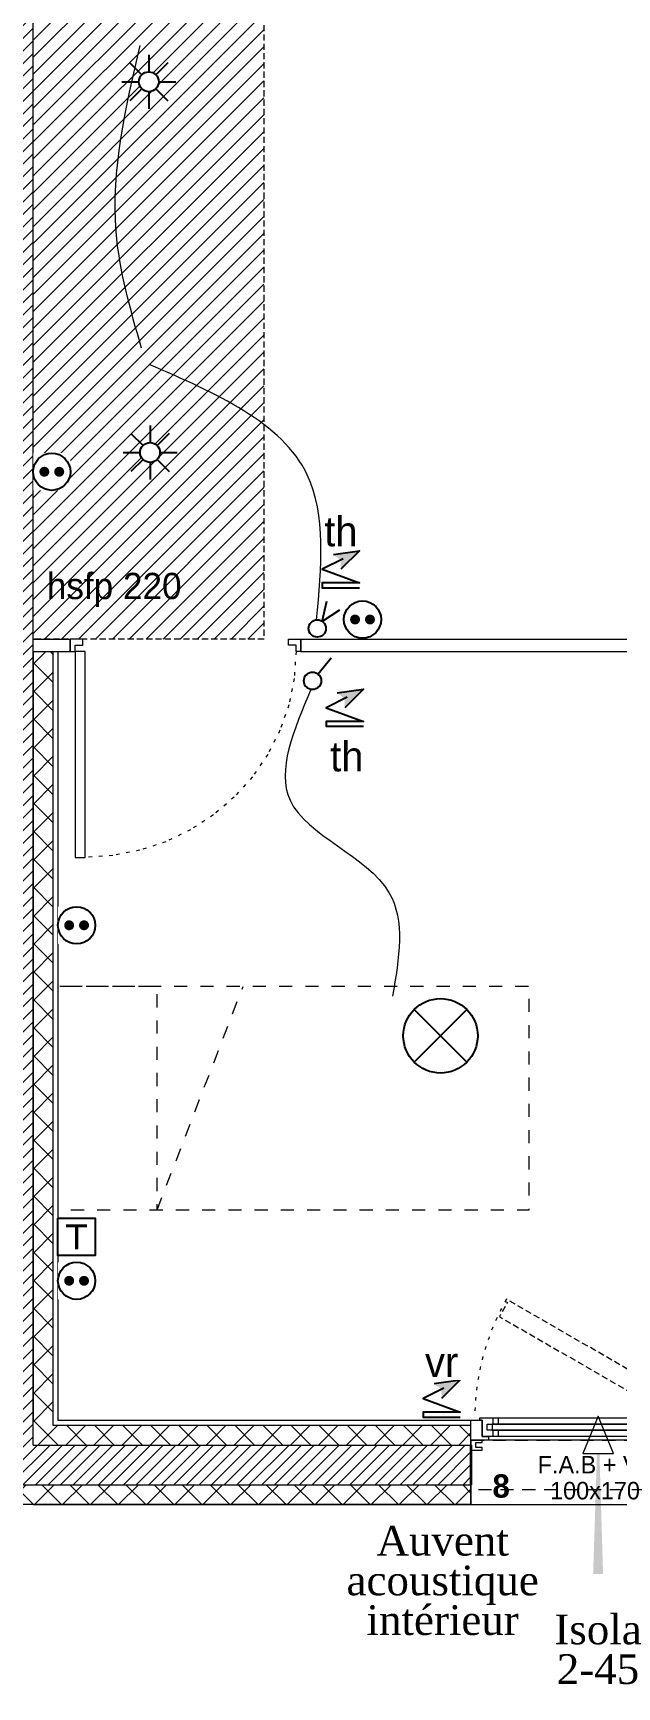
# Model space of a CAD drawing. Header units: centimetres. Extents: x 2738 to 7810, y 2495 to 5758.
# Drawn here: x 4355 to 4591, y 2495 to 3162 of the extents above; entities that cross this region are included whole.
import ezdxf

# ---------------------------------------------------------------- set-up
doc = ezdxf.new("R2010")
doc.units = ezdxf.units.CM
doc.header["$LTSCALE"] = 12.7
for name, pattern in [('Style de ligne -11', [0.694444, 0.41656, -0.277884]), ('Style de ligne -12', [0.328084, 0.109361, -0.218723]), ('Style de ligne -13', [0.295276, 0.19685, -0.098425]), ('Style de ligne -18', [0.328084, 0.109361, -0.218723]), ('VW-01', [0.83312, 0.41656, -0.41656])]:
    doc.linetypes.add(name, pattern=pattern)
for name, color, linetype, lineweight in [('B aménagement intérieur', 7, 'Continuous', 5), ('B Faux plafonds', 7, 'Continuous', 5), ('B GÈnÈral', 7, 'Continuous', 5), ('B Général', 7, 'Continuous', 5), ('C ANNOTATIONS-prestations', 7, 'Continuous', 5), ('prlm-ELEC-CFA', 1, 'Continuous', 25), ('prlm-ELEC-CFO', 1, 'Continuous', 25)]:
    doc.layers.add(name, color=color, linetype=linetype, lineweight=lineweight)
doc.layers.add('prlm-VMC', color=93, linetype='Continuous')
doc.styles.add('Eurostile', font='')
doc.styles.add('Eurostile (bold)', font='')
doc.styles.add('prlm-elec-cfa', font='comic.ttf', dxfattribs={"height": 12})
doc.styles.add('prlm-elec-cfo', font='comic.ttf', dxfattribs={"height": 12})
doc.styles.add('prlm-vmc', font='pala.ttf', dxfattribs={"height": 14})
doc.styles.get('Eurostile').set_extended_font_data('Eurostile')
doc.styles.get('Eurostile (bold)').set_extended_font_data('Eurostile', bold=True)
pattern_1 = [(-45, (0, 0), (5.656854, 5.656854), []), (45, (0, 0), (5.656854, -5.656854), [])]
pattern_2 = [(45, (0, 0), (2.4253472, -2.6458333), [])]

# ---------------------------------------------------------------- blocks, each defined once
blk = doc.blocks.new('F 100x170 (allège pleine + VR')
at = {"layer": 'B Général', "color": 7, "linetype": 'Continuous', "lineweight": 35}
for p, q in [((-50, 7), (-50, -9)), ((50, 7), (50, -9))]:
    blk.add_line(p, q, dxfattribs=at)
at = {"layer": 'B Général'}
blk.add_line((45, 9), (-45, 9), dxfattribs=at)
at = {"layer": 'B Général', "color": 7, "linetype": 'Style de ligne -13', "lineweight": 5, "flags": 128}
blk.add_lwpolyline([(-35.69, 65.82), (-36.19, 64.95), (-35.32, 64.45), (-38.57, 58.82), (42.63, 11.94), (45.88, 17.57), (46.75, 17.07), (47.25, 17.93)], close=True, dxfattribs=at)
at = {"layer": 'B Général', "lineweight": 5, "flags": 128}
for points in [[(-43, 10.5), (-43, 9), (-50, 9), (-50, 17), (-45.5, 17), (-45.5, 10.5)], [(-43.5, 15.5), (43.5, 15.5), (43.5, 13), (-43.5, 13)], [(-41, 18), (41, 18), (41, 15.5), (-41, 15.5)], [(43, 10.5), (43, 9), (50, 9), (50, 17), (45.5, 17), (45.5, 10.5)], [(-50, 9), (-50, 5), (-45.5, 5), (-45.5, 6), (-48, 6), (-48, 8), (-45.5, 8), (-45.5, 9)], [(-41, 13), (41, 13), (41, 10.5), (-41, 10.5)], [(50, 9), (50, 5), (45.5, 5), (45.5, 6), (48, 6), (48, 8), (45.5, 8), (45.5, 9)]]:
    blk.add_lwpolyline(points, close=True, dxfattribs=at)
at = {"layer": 'B Général', "color": 7, "linetype": 'Continuous', "lineweight": 5, "flags": 128}
for points in [[(-39, 15.5), (-41.5, 15.5), (-41.5, 13), (-39, 13), (-39, 10.5), (-45.5, 10.5), (-45.5, 17), (-46.5, 17), (-46.5, 18), (-39, 18)], [(39, 15.5), (41.5, 15.5), (41.5, 13), (39, 13), (39, 10.5), (45.5, 10.5), (45.5, 17), (46.5, 17), (46.5, 18), (39, 18)]]:
    blk.add_lwpolyline(points, close=True, dxfattribs=at)
at = {"layer": 'B Général', "color": 7, "linetype": 'Style de ligne -11', "lineweight": 5, "flags": 128}
blk.add_lwpolyline([(-50, 9), (50, 9), (50, -11), (-50, -11)], close=True, dxfattribs=at)
at = {"layer": 'B Général', "lineweight": 13, "flags": 128}
blk.add_lwpolyline([(-50, -9), (-50, -17), (50, -17), (50, -9)], dxfattribs=at)
at = {"layer": 'B Général'}
blk.add_circle((47, 17.5), 0.5, dxfattribs=at)
at = {"layer": 'B Général', "color": 7, "linetype": 'Style de ligne -12', "lineweight": 5}
blk.add_arc((49, 17.5), 97.5, 150.29382, 179.70618, dxfattribs=at)
at = {"layer": 'B Général', "color": 7, "insert": (-23.11, 2.65), "char_height": 7.059, "attachment_point": 1, "line_spacing_factor": 0.894142, "style": 'Eurostile'}
blk.add_mtext('F.A.B + VR', dxfattribs=at)
at = {"layer": 'C ANNOTATIONS-prestations', "rotation": 360, "line_spacing_factor": 0.894142}
for s, insert, char_height, attachment_point, style in [('8', (-41.34, -4.77), 9.41, 1, 'Eurostile (bold)'), ('100x170', (0, -7.82), 7.059, 2, 'Eurostile')]:
    blk.add_mtext(s, dxfattribs=dict(at, insert=insert, char_height=char_height, attachment_point=attachment_point, style=style))
blk = doc.blocks.new('xi.PTCE')
at = {"layer": 'prlm-ELEC-CFO', "color": 0}
for points in [[(-10.61, 10.61), (10.61, -10.61)], [(10.61, 10.61), (-10.61, -10.61)]]:
    blk.add_lwpolyline(points, dxfattribs=at)
at = {"layer": 'prlm-ELEC-CFO', "color": 0, "linetype": 'ByBlock'}
blk.add_circle((0, 0), 15, dxfattribs=at)
blk = doc.blocks.new('xi.SA')
at = {"layer": 'prlm-ELEC-CFO', "color": 0}
blk.add_lwpolyline([(0.2, -1.28), (5.5, 5.28)], dxfattribs=at)
blk.add_circle((-2, -4), 3.5, dxfattribs=at)
blk = doc.blocks.new('xi.PC')
at = {"color": 0, "lineweight": 5}
blk.add_wipeout([(-7.5, -7.5), (7.5, -7.5), (7.5, 7.5), (-7.5, 7.5)], dxfattribs=at).dxf.layer = 'prlm-ELEC-CFO'
at = {"layer": 'prlm-ELEC-CFO', "color": 0, "linetype": 'ByBlock', "lineweight": 5, "const_width": 2}
for points in [[(-4, 0, 1), (-2, 0, 1)], [(2, 0, 1), (4, 0, 1)]]:
    blk.add_lwpolyline(points, format="xyb", close=True, dxfattribs=at)
at = {"layer": 'prlm-ELEC-CFO', "color": 0, "linetype": 'ByBlock', "lineweight": -2}
blk.add_circle((0, 0), 7.5, dxfattribs=at)
blk = doc.blocks.new('xi.TEL')
at = {"layer": 'prlm-ELEC-CFA', "color": 0, "linetype": 'ByBlock', "lineweight": -2, "flags": 128}
blk.add_lwpolyline([(-7.5, 7.5), (7.5, 7.5), (7.5, -7.5), (-7.5, -7.5)], close=True, dxfattribs=at)
at = {"layer": 'prlm-ELEC-CFA', "color": 0, "linetype": 'ByBlock', "insert": (0, 0), "char_height": 10, "width": 11.36, "attachment_point": 5}
blk.add_mtext('{\\fVerdana|b0|i0|c0|p34;T}', dxfattribs=at)
blk = doc.blocks.new('xi.VR')
at = {"layer": 'prlm-ELEC-CFO', "lineweight": 5}
blk.add_hatch(color=0, dxfattribs=at).paths.add_polyline_path([(-3, 6), (-0.1, 3.7), (0, 0), (7.5, 7.5)])
at = {"layer": 'prlm-ELEC-CFO', "color": 0}
for points in [[(-3, 6), (7.5, 7.5), (0, 0)], [(0.95, 4.23), (-7.5, 0), (7.5, -5.5), (-7.5, -5.5), (-7.5, -7.5), (7.5, -7.5)]]:
    blk.add_lwpolyline(points, dxfattribs=at)
blk = doc.blocks.new('xi.SPOT')
at = {"color": 0, "lineweight": 5}
blk.add_wipeout([(-4, 0), (-2.83, -2.83), (0, -4), (2.83, -2.83), (4, 0), (2.83, 2.83), (0, 4), (-2.83, 2.83)], dxfattribs=at).dxf.layer = 'prlm-ELEC-CFO'
at = {"layer": 'prlm-ELEC-CFO', "color": 0, "linetype": 'ByBlock', "lineweight": -2, "flags": 128}
for points in [[(-7.69, 7.69), (-2.83, 2.83)], [(0, 10.88), (0, 4)], [(7.69, 7.69), (2.83, 2.83)], [(-10.88, 0), (-4, 0)], [(4, 0), (10.88, 0)], [(-2.83, -2.83), (-7.69, -7.69)], [(0, -4), (0, -10.88)], [(2.83, -2.83), (7.69, -7.69)]]:
    blk.add_lwpolyline(points, dxfattribs=at)
at = {"layer": 'prlm-ELEC-CFO', "color": 0, "linetype": 'ByBlock', "lineweight": -2}
blk.add_circle((0, 0), 4, dxfattribs=at)
blk = doc.blocks.new('xi.VV')
at = {"layer": 'prlm-ELEC-CFO', "color": 0}
blk.add_lwpolyline([(6.95, 3.42), (0.01, -1.13), (1.91, 6.95)], dxfattribs=at)
blk.add_circle((-2, -4), 3.5, dxfattribs=at)
blk = doc.blocks.new('xi.TH')
at = {"color": 0, "lineweight": 5}
blk.add_wipeout([(-7.5, -7.5), (7.5, -7.5), (7.5, 7.5), (-7.5, 7.5)], dxfattribs=at).dxf.layer = 'prlm-ELEC-CFA'
at = {"layer": 'prlm-ELEC-CFA', "lineweight": 5}
blk.add_hatch(color=0, dxfattribs=at).paths.add_polyline_path([(-3, 6), (-0.1, 3.7), (0, 0), (7.5, 7.5)])
at = {"layer": 'prlm-ELEC-CFA', "color": 0}
for points in [[(-3, 6), (7.5, 7.5), (0, 0)], [(0.95, 4.23), (-7.5, 0), (7.5, -5.5), (-7.5, -5.5), (-7.5, -7.5), (7.5, -7.5)]]:
    blk.add_lwpolyline(points, dxfattribs=at)
blk = doc.blocks.new('Lit 90.190')
at = {"layer": 'B Général', "color": 7, "linetype": 'VW-01', "lineweight": 5}
blk.add_line((45, 54.99), (-45, 20.35), dxfattribs=at)
at = {"layer": 'B Général', "linetype": 'VW-01', "flags": 128}
for points in [[(-45, 95), (45, 95), (45, -95), (-45, -95)], [(-45, 95), (45, 95), (45, 54.99), (-45, 54.99)]]:
    blk.add_lwpolyline(points, close=True, dxfattribs=at)
blk = doc.blocks.new('xi.EA')
at = {"layer": 'prlm-VMC', "color": 0, "linetype": 'ByBlock', "lineweight": 5, "flags": 128}
blk.add_lwpolyline([(-6.17, -15), (6.17, -15), (0, 0)], close=True, dxfattribs=at)
at = {"layer": 'prlm-VMC', "color": 0, "linetype": 'ByBlock', "lineweight": -2, "flags": 128}
blk.add_lwpolyline([(0, -15, 1, 4, 0), (0, -63.63, 1, 1, 0)], format="xyseb", dxfattribs=at)
at = {"layer": 'prlm-VMC', "color": 0, "linetype": 'ByBlock', "lineweight": 5}
blk.add_solid([(0, 0), (6.17, -15), (-6.17, -15), (0, 0)], dxfattribs=at)

msp = doc.modelspace()

# ---------------------------------------------------------------- hatches: boundary and pattern name
at = {"layer": 'B Faux plafonds', "linetype": 'Continuous', "lineweight": 5, "true_color": 0xaaaaaa}
h = msp.add_hatch(dxfattribs=at)
h.set_pattern_fill('F_P__SOFFITE', color=253, style=0, pattern_type=2)
h.set_pattern_definition([(45, (4770.242, 3368.6165), (-3.527778, 3.30729), [])])
h.paths.add_polyline_path([(4355.44, 3364.46), (4448.44, 3364.46), (4448.44, 2917.4), (4355.44, 2917.4)])
at = {"layer": 'B GÈnÈral', "linetype": 'Continuous', "lineweight": 5}
h = msp.add_hatch(dxfattribs=at)
h.set_pattern_fill('50_BETON', style=0, pattern_type=2)
h.set_pattern_definition(pattern_2)
h.paths.add_polyline_path([(4337.44, 3769.29), (4337.44, 2576.4), (4355.44, 2592.4), (4355.44, 3769.29)])
at = {"layer": 'B GÈnÈral', "linetype": 'Continuous', "lineweight": 5, "true_color": 0x808080}
h = msp.add_hatch(dxfattribs=at)
h.set_pattern_fill('02_ISOLANT', color=8, angle=90, style=0, pattern_type=2)
h.set_pattern_definition([(135, (0, 0), (-5.656854, -5.656854), []), (225, (0, 0), (-5.656854, 5.656854), [])])
h.paths.add_polyline_path([(4355.44, 2592.4), (4363.44, 2600.4), (4363.44, 2912.4), (4355.44, 2912.4)])
h = msp.add_hatch(dxfattribs=at)
h.set_pattern_fill('02_ISOLANT', color=8, style=0, pattern_type=2)
h.set_pattern_definition([(45, (0, 0), (-5.656854, 5.656854), []), (135, (0, 0), (5.656854, 5.656854), [])])
h.paths.add_polyline_path([(4531.96, 2576.4), (4531.96, 2568.4), (4329.44, 2568.4), (4329.44, 2828.23), (4337.44, 2828.23), (4337.44, 2576.4)])
h = msp.add_hatch(dxfattribs=at)
h.set_pattern_fill('02_ISOLANT', color=8, angle=-90, style=0, pattern_type=2)
h.set_pattern_definition(pattern_1)
h.paths.add_polyline_path([(4531.96, 2600.4), (4363.44, 2600.4), (4355.44, 2592.4), (4531.96, 2592.4)])
at = {"layer": 'B GÈnÈral', "linetype": 'Continuous', "lineweight": 5}
h = msp.add_hatch(dxfattribs=at)
h.set_pattern_fill('50_BETON', style=0, pattern_type=2)
h.set_pattern_definition(pattern_2)
h.paths.add_polyline_path([(4531.96, 2592.4), (4355.44, 2592.4), (4337.44, 2576.4), (4531.96, 2576.4)])
at = {"layer": 'B GÈnÈral', "linetype": 'Continuous', "lineweight": 5, "true_color": 0x808080}
h = msp.add_hatch(dxfattribs=at)
h.set_pattern_fill('02_ISOLANT', color=8, angle=-90, style=0, pattern_type=2)
h.set_pattern_definition(pattern_1)
h.paths.add_polyline_path([(4531.96, 2576.4), (4355.44, 2576.4), (4355.44, 2568.4), (4531.96, 2568.4)])

# ---------------------------------------------------------------- linework, layer by layer
at = {"layer": 'B aménagement intérieur', "color": 8, "linetype": 'Style de ligne -13', "lineweight": 5, "true_color": 0x808080, "flags": 128}
msp.add_lwpolyline([(4355.44, 3364.46), (4448.44, 3364.46), (4448.44, 2917.4), (4355.44, 2917.4)], close=True, dxfattribs=at)
at = {"layer": 'B Général', "color": 7, "linetype": 'Continuous', "lineweight": 18}
for p, q in [((4355.44, 2602.4), (4355.44, 3769.29)), ((4355.44, 2592.4), (4355.44, 2602.4)), ((4355.44, 2592.4), (4531.96, 2592.4)), ((4337.44, 2576.4), (4355.44, 2576.4)), ((4355.44, 2576.4), (4531.96, 2576.4))]:
    msp.add_line(p, q, dxfattribs=at)
at = {"layer": 'B Général', "color": 7, "linetype": 'Continuous', "lineweight": 5}
for p, q in [((4355.44, 2602.4), (4355.44, 3769.29)), ((4355.44, 2917.4), (4370.42, 2917.4)), ((4355.44, 2912.4), (4355.44, 2917.4)), ((4370.42, 2912.4), (4370.42, 2917.4)), ((4375.42, 2917.4), (4370.42, 2917.4)), ((4370.42, 2917.4), (4370.42, 2912.4)), ((4372.42, 2912.4), (4372.42, 2914.9)), ((4372.42, 2914.9), (4375.42, 2914.9)), ((4375.42, 2914.9), (4375.42, 2917.4)), ((4463.42, 2917.4), (4681.96, 2917.4)), ((4463.42, 2912.4), (4463.42, 2917.4)), ((4355.44, 2912.4), (4355.44, 2602.4)), ((4355.44, 2912.4), (4370.42, 2912.4)), ((4363.44, 2912.4), (4363.44, 2600.4)), ((4365.44, 2912.4), (4365.44, 2602.4)), ((4370.42, 2912.4), (4372.42, 2912.4)), ((4463.42, 2912.4), (4676.96, 2912.4)), ((4355.44, 2592.4), (4355.44, 2602.4)), ((4365.44, 2602.4), (4531.96, 2602.4)), ((4363.44, 2600.4), (4531.96, 2600.4)), ((4363.44, 2600.4), (4531.96, 2600.4)), ((4355.44, 2592.4), (4531.96, 2592.4)), ((4355.44, 2576.4), (4531.96, 2576.4)), ((4355.44, 2568.4), (4531.96, 2568.4))]:
    msp.add_line(p, q, dxfattribs=at)
at = {"layer": 'B Général', "color": 7, "linetype": 'Continuous', "lineweight": 13}
for p, q in [((4355.44, 2917.4), (4370.42, 2917.4)), ((4463.42, 2917.4), (4681.96, 2917.4)), ((4355.44, 2912.4), (4355.44, 2602.4)), ((4355.44, 2912.4), (4370.42, 2912.4)), ((4365.44, 2912.4), (4365.44, 2602.4)), ((4463.42, 2912.4), (4676.96, 2912.4)), ((4365.44, 2602.4), (4531.96, 2602.4)), ((4531.96, 2568.4), (4531.96, 2602.4)), ((4355.44, 2568.4), (4337.44, 2568.4)), ((4355.44, 2568.4), (4531.96, 2568.4))]:
    msp.add_line(p, q, dxfattribs=at)
at = {"layer": 'B Général'}
for p, q in [((4372.42, 2912.4), (4372.42, 2829.4)), ((4376.42, 2912.4), (4372.42, 2912.4)), ((4376.42, 2829.4), (4376.42, 2912.4)), ((4372.42, 2829.4), (4376.42, 2829.4))]:
    msp.add_line(p, q, dxfattribs=at)
at = {"layer": 'B Général', "linetype": 'Style de ligne -18', "lineweight": 5}
for p, q in [((4461.42, 2912.4), (4460.69, 2901.57)), ((4460.69, 2901.57), (4458.52, 2890.92)), ((4458.52, 2890.92), (4454.95, 2880.64)), ((4454.95, 2880.64), (4450.03, 2870.9)), ((4450.03, 2870.9), (4443.85, 2861.88)), ((4443.85, 2861.88), (4436.52, 2853.71)), ((4436.52, 2853.71), (4428.16, 2846.55)), ((4428.16, 2846.55), (4418.92, 2840.52)), ((4408.94, 2835.72), (4398.42, 2832.23)), ((4418.92, 2840.52), (4408.94, 2835.72)), ((4387.51, 2830.11), (4376.42, 2829.4)), ((4398.42, 2832.23), (4387.51, 2830.11))]:
    msp.add_line(p, q, dxfattribs=at)
at = {"layer": 'B Général', "color": 7, "linetype": 'Continuous', "lineweight": 5, "flags": 128}
msp.add_lwpolyline([(4463.42, 2912.4), (4461.42, 2912.4), (4461.42, 2914.9), (4458.42, 2914.9), (4458.42, 2917.4), (4463.42, 2917.4), (4463.42, 2917.4), (4463.42, 2917.4), (4463.42, 2913.12), (4463.42, 2913.12)], close=True, dxfattribs=at)
at = {"layer": 'B Général', "color": 98, "linetype": 'Continuous', "lineweight": 13, "true_color": 0x004400, "flags": 128}
msp.add_lwpolyline([(4531.96, 2576.4), (4531.96, 2568.4), (4329.44, 2568.4), (4329.44, 2828.23), (4337.44, 2828.23), (4337.44, 2576.4)], close=True, dxfattribs=at)
at = {"layer": 'prlm-ELEC-CFO', "lineweight": 13}
msp.add_spline([(4467.43, 2897.13), (4459.01, 2852.45), (4498.85, 2815.28), (4500.32, 2773.44)], degree=3, dxfattribs=at)

# ---------------------------------------------------------------- block references
at = {"layer": 'B Général', "color": 7, "xscale": -1, "rotation": 90}
msp.add_blockref('Lit 90.190', (4460.44, 2732.31), dxfattribs=at)
at = {"layer": 'B Général', "color": 7}
msp.add_blockref('F 100x170 (allège pleine + VR', (4581.96, 2585.4), dxfattribs=at)
at = {"layer": 'prlm-ELEC-CFO'}
for name, p in [('xi.VV', (4471.96, 2925.68)), ('xi.SA', (4470.07, 2904.57)), ('xi.PTCE', (4519.67, 2757.44)), ('xi.VR', (4520.12, 2611.18))]:
    msp.add_blockref(name, p, dxfattribs=at)
at = {"layer": 'prlm-VMC', "rotation": 359.9396282961647}
msp.add_blockref('xi.EA', (4583.27, 2604.07), dxfattribs=at)

# ---------------------------------------------------------------- texts
at = {"layer": 'C ANNOTATIONS-prestations', "insert": (4360.96, 2930.33), "char_height": 10.589, "width": 86.2005, "attachment_point": 7, "line_spacing_factor": 0.894142, "style": 'Eurostile'}
msp.add_mtext('hsfp 220', dxfattribs=at)
at = {"layer": 'prlm-VMC', "insert": (4583.17, 2510.01), "char_height": 12, "width": 20.51, "attachment_point": 5, "line_spacing_factor": 0.8, "style": 'prlm-vmc', "bg_fill": 3, "box_fill_scale": 1.1, "bg_fill_color": 256, "bg_fill_transparency": 0}
msp.add_mtext('Isola\\P2-45', dxfattribs=at)

# ---------------------------------------------------------------- next in the draw order: block references
at = {"layer": 'prlm-ELEC-CFA'}
msp.add_blockref('xi.TH', (4481.07, 2889.73), dxfattribs=at)
at = {"layer": 'prlm-ELEC-CFO'}
for name, p in [('xi.SPOT', (4402.08, 3142.13)), ('xi.SPOT', (4402.57, 2992.63)), ('xi.PC', (4362.96, 2984.87)), ('xi.PC', (4488.23, 2925.29)), ('xi.PC', (4372.96, 2802.01)), ('xi.PC', (4372.96, 2658.66))]:
    msp.add_blockref(name, p, dxfattribs=at)

# ---------------------------------------------------------------- next in the draw order: texts
at = {"layer": 'prlm-ELEC-CFA', "lineweight": 20, "insert": (4481.9, 2870.02), "char_height": 12, "attachment_point": 5, "line_spacing_factor": 0.8, "style": 'prlm-elec-cfa', "bg_fill": 3, "box_fill_scale": 1.1, "bg_fill_color": 256, "bg_fill_transparency": 0}
msp.add_mtext('th', dxfattribs=at)
at = {"layer": 'prlm-ELEC-CFO', "lineweight": 20, "insert": (4520.13, 2625.89), "char_height": 12, "attachment_point": 5, "line_spacing_factor": 0.8, "style": 'prlm-elec-cfo', "bg_fill": 3, "box_fill_scale": 1.1, "bg_fill_color": 256, "bg_fill_transparency": 0}
msp.add_mtext('vr', dxfattribs=at)
at = {"layer": 'prlm-VMC', "insert": (4520.54, 2537.77), "char_height": 12, "width": 20.51, "attachment_point": 5, "line_spacing_factor": 0.8, "style": 'prlm-vmc', "bg_fill": 2}
msp.add_mtext('Auvent acoustique intérieur', dxfattribs=at)

# ---------------------------------------------------------------- next in the draw order: linework, layer by layer
at = {"layer": 'prlm-ELEC-CFO', "lineweight": 13}
for points in [[(4399.13, 3034.7), (4388.89, 3081.73), (4398.61, 3156.74)], [(4469.74, 2925.18), (4465.95, 2983.63), (4402.23, 3028.18)]]:
    msp.add_spline(points, degree=3, dxfattribs=at)

# ---------------------------------------------------------------- next in the draw order: block references
at = {"layer": 'prlm-ELEC-CFA'}
msp.add_blockref('xi.TEL', (4372.96, 2676.36), dxfattribs=at)

# ---------------------------------------------------------------- next in the draw order: block references
msp.add_blockref('xi.TH', (4479.52, 2945.53), dxfattribs=at)

# ---------------------------------------------------------------- next in the draw order: texts
at = {"layer": 'prlm-ELEC-CFA', "lineweight": 20, "insert": (4479.52, 2960.74), "char_height": 12, "attachment_point": 5, "line_spacing_factor": 0.8, "style": 'prlm-elec-cfa', "bg_fill": 3, "box_fill_scale": 1.1, "bg_fill_color": 256, "bg_fill_transparency": 0}
msp.add_mtext('th', dxfattribs=at)

doc.saveas('drawing.dxf')
